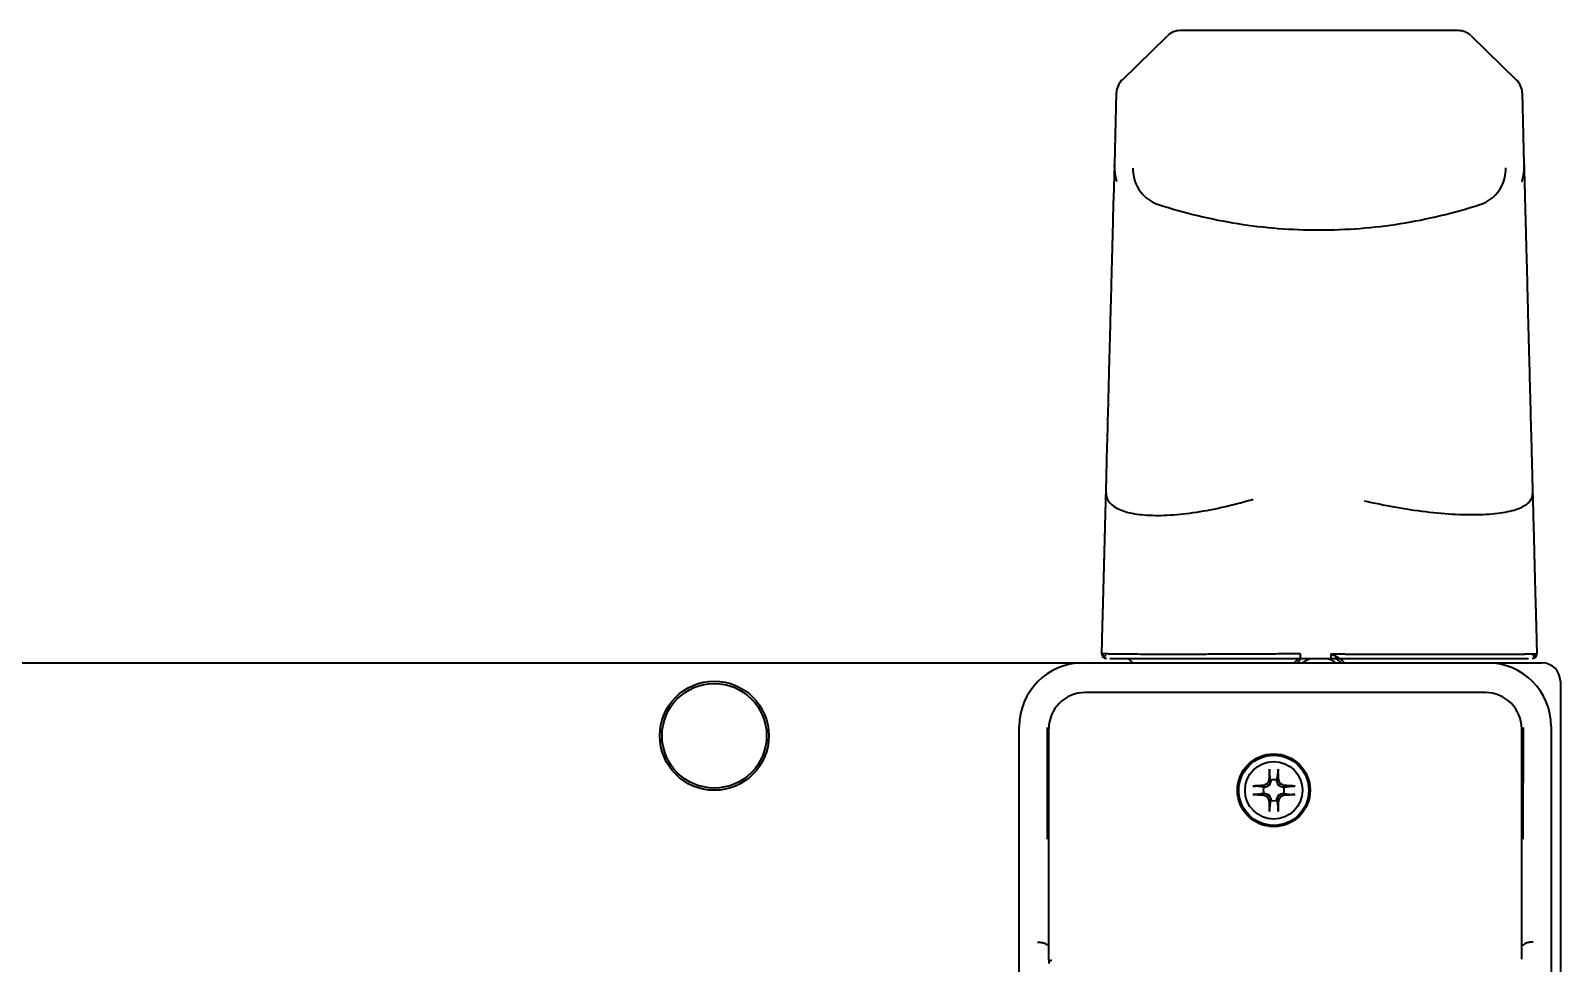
# Model space of a CAD drawing. Extents: x -760 to 4209, y 5795 to 10697.
# Drawn here: x 2540.9 to 2709.1, y 10594.9 to 10697.4 of the extents above; entities that cross this region are included whole.
import ezdxf

# ---------------------------------------------------------------- set-up
doc = ezdxf.new("R2010")
doc.units = 0
doc.header["$LTSCALE"] = 5
doc.layers.add('1', color=7, linetype='CONTINUOUS', true_color=0xffffff)

msp = doc.modelspace()

# ---------------------------------------------------------------- linework, layer by layer
at = {"layer": '1', "color": 7, "linetype": 'Continuous', "lineweight": 35}
for p, q in [((2660.87, 10691.99), (2665.86, 10696.85)), ((2697.86, 10697.42), (2667.25, 10697.42)), ((2699.25, 10696.85), (2704.24, 10691.99)), ((2660.06, 10682.75), (2660.26, 10690.61)), ((2704.85, 10690.61), (2705.05, 10682.75)), ((2660.13, 10685.63), (2660.13, 10685.69)), ((2704.98, 10685.69), (2704.98, 10685.63)), ((2659.96, 10678.97), (2660.06, 10682.75)), ((2659.11, 10646.63), (2659.16, 10648.62)), ((2527.88, 10627.92), (2656.55, 10627.92)), ((2656.55, 10627.92), (2701.06, 10627.92)), ((2661.55, 10628.42), (2662.05, 10627.92)), ((2680.48, 10628.42), (2683.82, 10628.42)), ((2701.06, 10627.92), (2707.05, 10627.92)), ((2703.05, 10627.92), (2703.12, 10627.99)), ((2700.81, 10624.67), (2656.8, 10624.67)), ((2709.05, 10625.92), (2709.05, 10559.92)), ((2649.55, 10598.38), (2649.55, 10620.92)), ((2652.68, 10608.56), (2652.66, 10620.81)), ((2652.8, 10620.67), (2652.8, 10595.37)), ((2704.8, 10595.37), (2704.8, 10620.67)), ((2704.95, 10620.81), (2704.93, 10608.56)), ((2708.05, 10620.92), (2708.05, 10598.38)), ((2676.46, 10614.27), (2675.54, 10614.39)), ((2676.64, 10614.27), (2676.45, 10614.46)), ((2677.04, 10614.44), (2676.83, 10614.64)), ((2677.21, 10614.84), (2677.02, 10615.03)), ((2677.2, 10615.01), (2677.09, 10615.93)), ((2677.9, 10615.01), (2678.02, 10615.93)), ((2677.9, 10614.84), (2678.09, 10615.03)), ((2678.07, 10614.44), (2678.28, 10614.64)), ((2678.47, 10614.27), (2678.66, 10614.46)), ((2678.65, 10614.27), (2679.57, 10614.39)), ((2676.46, 10613.57), (2675.54, 10613.45)), ((2676.64, 10613.58), (2676.45, 10613.39)), ((2677.04, 10613.4), (2676.83, 10613.2)), ((2677.21, 10613.01), (2677.02, 10612.82)), ((2677.2, 10612.83), (2677.09, 10611.91)), ((2677.9, 10613.01), (2678.09, 10612.82)), ((2677.9, 10612.83), (2678.02, 10611.91)), ((2678.07, 10613.4), (2678.28, 10613.2)), ((2678.47, 10613.58), (2678.66, 10613.39)), ((2678.65, 10613.57), (2679.57, 10613.45)), ((2652.68, 10596.92), (2652.56, 10596.92)), ((2652.68, 10596.92), (2652.68, 10596.92)), ((2704.93, 10596.92), (2705.05, 10596.92)), ((2704.93, 10596.92), (2704.93, 10596.92)), ((2649.55, 10581.27), (2649.55, 10595.16)), ((2652.91, 10595.1), (2652.81, 10595.1)), ((2708.05, 10595.16), (2708.05, 10581.27))]:
    msp.add_line(p, q, dxfattribs=at)
for centre, radius in [((2616.05, 10619.92), 6), ((2616.05, 10619.92), 5.75), ((2677.55, 10613.92), 4), ((2677.55, 10613.92), 3.85), ((2677.55, 10613.92), 3.16)]:
    msp.add_circle(centre, radius, dxfattribs=at)
for centre, radius, start, end in [((2667.25, 10695.42), 2, 90, 134.25), ((2697.86, 10695.42), 2, 45.75, 90), ((2662.26, 10690.56), 2, 134.25, 178.5), ((2702.85, 10690.56), 2, 1.5, 45.75), ((2682.55, 10625.42), 3.5, 127.1362, 134.415), ((2682.55, 10625.42), 3.1, 104.5978, 126.2541), ((2682.55, 10625.42), 3.1, 53.7478, 75.4041), ((2682.55, 10625.42), 3.5, 45.5794, 60.9975), ((2707.05, 10625.92), 2, 0, 90), ((2677.55, 10613.92), 1.15, 72.2011, 107.7989), ((2677.55, 10613.92), 1.15, 162.2011, 197.7989), ((2677.55, 10613.92), 1.15, 252.2011, 287.7989), ((2677.55, 10613.92), 1.15, 342.2011, 17.7989)]:
    msp.add_arc(centre, radius, start, end, dxfattribs=at)
for centre, major_axis, ratio, start_param, end_param in [((2656.56, 10620.92), (4.95, -4.95), 0.999695, 2.356347, 3.926839), ((2701.05, 10620.92), (-4.95, -4.95), 0.999695, 2.356347, 3.926839), ((2656.81, 10620.67), (-2.83, 2.83), 0.999695, 5.497939, 7.068431), ((2700.8, 10620.67), (2.83, 2.83), 0.999695, 5.497939, 7.068431), ((2677.26, 10613.93), (0.07, 3.73), 0.072244, 0.900133, 1.272854), ((2677.85, 10613.93), (0.07, -3.73), 0.072244, 1.868738, 2.24146), ((2677.55, 10614.22), (3.73, 0.07), 0.072244, 1.868738, 2.24146), ((2677.3, 10614.48), (3.34, 1.56), 0.094201, 1.665412, 1.782277), ((2677, 10614.18), (1.56, 3.34), 0.094201, 1.359315, 1.476181), ((2678.11, 10614.18), (1.56, -3.34), 0.094201, 1.665412, 1.782277), ((2677.81, 10614.48), (3.34, -1.56), 0.094201, 1.359315, 1.476181), ((2677.56, 10614.22), (3.73, -0.07), 0.072244, 0.900133, 1.272854), ((2677.55, 10613.63), (-3.73, 0.07), 0.072244, 0.900133, 1.272854), ((2677.3, 10613.37), (-3.34, 1.56), 0.094201, 1.359315, 1.476181), ((2677, 10613.66), (-1.56, 3.34), 0.094201, 1.665412, 1.782277), ((2677.26, 10613.92), (-0.07, 3.73), 0.072244, 1.868738, 2.24146), ((2677.85, 10613.92), (-0.07, -3.73), 0.072244, 0.900133, 1.272854), ((2678.11, 10613.66), (-1.56, -3.34), 0.094201, 1.359315, 1.476181), ((2677.81, 10613.37), (-3.34, -1.56), 0.094201, 1.665412, 1.782277), ((2677.56, 10613.63), (-3.73, -0.07), 0.072244, 1.868738, 2.24146), ((2653.18, 10596.92), (-0.5, -0.002), 0.003694, 5.497773, 6.274445), ((2653.03, 10599.83), (0, -13.75), 0.017455, 5.043227, 5.06371), ((2653.1, 10599.84), (-0.2, -13.75), 0.017456, 5.064298, 5.080308)]:
    msp.add_ellipse(centre, major_axis=major_axis, ratio=ratio, start_param=start_param, end_param=end_param, dxfattribs=at)
for points, degree, knots in [([(2660.32, 10680.82), (2660.32, 10680.82), (2660.31, 10680.85), (2660.29, 10680.9), (2660.27, 10680.98), (2660.25, 10681.06), (2660.23, 10681.14), (2660.21, 10681.22), (2660.19, 10681.31), (2660.17, 10681.39), (2660.16, 10681.47), (2660.14, 10681.55), (2660.13, 10681.63), (2660.12, 10681.71), (2660.11, 10681.79), (2660.1, 10681.87), (2660.09, 10681.95), (2660.08, 10682.03), (2660.07, 10682.11), (2660.07, 10682.19), (2660.06, 10682.27), (2660.06, 10682.35), (2660.06, 10682.43), (2660.05, 10682.51), (2660.05, 10682.59), (2660.05, 10682.67), (2660.06, 10682.72), (2660.06, 10682.75)], 3, [0, 0, 0, 0, 0.000063, 0.043207, 0.086238, 0.129154, 0.171955, 0.214639, 0.257204, 0.299649, 0.34197, 0.384167, 0.426235, 0.468173, 0.509978, 0.551646, 0.593175, 0.634561, 0.675801, 0.716891, 0.757827, 0.798606, 0.839224, 0.879676, 0.919959, 0.960068, 1, 1, 1, 1]), ([(2705.05, 10682.75), (2705.05, 10682.74), (2705.05, 10682.71), (2705.06, 10682.67), (2705.06, 10682.63), (2705.06, 10682.59), (2705.06, 10682.55), (2705.06, 10682.51), (2705.05, 10682.47), (2705.05, 10682.43), (2705.05, 10682.38), (2705.05, 10682.34), (2705.05, 10682.3), (2705.05, 10682.26), (2705.04, 10682.22), (2705.04, 10682.18), (2705.04, 10682.13), (2705.03, 10682.09), (2705.03, 10682.05), (2705.03, 10682.01), (2705.02, 10681.97), (2705.02, 10681.92), (2705.01, 10681.88), (2705.01, 10681.84), (2705, 10681.8), (2705, 10681.76), (2704.99, 10681.71), (2704.99, 10681.67), (2704.98, 10681.63), (2704.97, 10681.59), (2704.96, 10681.54), (2704.96, 10681.5), (2704.95, 10681.46), (2704.94, 10681.42), (2704.93, 10681.38), (2704.92, 10681.33), (2704.91, 10681.29), (2704.91, 10681.25), (2704.9, 10681.21), (2704.89, 10681.16), (2704.88, 10681.12), (2704.86, 10681.08), (2704.85, 10681.04), (2704.84, 10680.99), (2704.83, 10680.95), (2704.82, 10680.91), (2704.81, 10680.87), (2704.8, 10680.84), (2704.79, 10680.82), (2704.79, 10680.82)], 3, [0, 0, 0, 0, 0.020785, 0.04162, 0.062504, 0.083438, 0.104419, 0.125449, 0.146525, 0.167648, 0.188817, 0.210032, 0.231291, 0.252595, 0.273942, 0.295332, 0.316766, 0.338241, 0.359758, 0.381316, 0.402915, 0.424554, 0.446233, 0.467951, 0.489707, 0.511502, 0.533335, 0.555206, 0.577113, 0.599058, 0.621038, 0.643055, 0.665107, 0.687194, 0.709316, 0.731473, 0.753664, 0.775889, 0.798148, 0.820441, 0.842766, 0.865125, 0.887516, 0.90994, 0.932397, 0.954885, 0.977406, 0.999959, 1, 1, 1, 1]), ([(2705.05, 10682.75), (2705.07, 10682.25), (2705.09, 10681.52), (2705.11, 10680.68), (2705.12, 10680.28), (2705.12, 10680.1), (2705.13, 10680), (2705.13, 10679.95), (2705.13, 10679.94)], 3, [0, 0, 0, 0, 0.496997, 0.748496, 0.874245, 0.93712, 0.968557, 1, 1, 1, 1]), ([(2705.13, 10679.94), (2705.13, 10679.93), (2705.13, 10679.89), (2705.13, 10679.68), (2705.14, 10679.34), (2705.16, 10678.69), (2705.19, 10677.4), (2705.23, 10675.96), (2705.28, 10674.03), (2705.35, 10671.62), (2705.42, 10668.91), (2705.51, 10665.17), (2705.61, 10661.47), (2705.7, 10657.97), (2705.79, 10654.58), (2705.88, 10651.37), (2705.95, 10648.52), (2705.98, 10647.21), (2706, 10646.56)], 3, [0, 0, 0, 0, 0.1, 0.15, 0.2, 0.3, 0.35, 0.4, 0.45, 0.5, 0.55, 0.6, 0.7, 0.75, 0.8, 0.9, 0.95, 1, 1, 1, 1]), ([(2659.16, 10648.62), (2659.18, 10649.3), (2659.23, 10651.36), (2659.32, 10654.45), (2659.4, 10657.68), (2659.46, 10660.15), (2659.53, 10662.69), (2659.6, 10665.28), (2659.67, 10667.87), (2659.73, 10670.36), (2659.78, 10672.22), (2659.82, 10673.56), (2659.85, 10674.76), (2659.88, 10675.96), (2659.91, 10677.31), (2659.93, 10678.05), (2659.94, 10678.49), (2659.95, 10678.71), (2659.95, 10678.88), (2659.96, 10678.95), (2659.96, 10678.97)], 3, [0, 0, 0, 0, 0.052632, 0.157895, 0.210526, 0.263158, 0.315789, 0.368421, 0.421053, 0.473684, 0.526316, 0.552632, 0.578947, 0.631579, 0.684211, 0.789474, 0.842105, 0.894737, 0.947368, 1, 1, 1, 1]), ([(2664.88, 10678.3), (2667.75, 10677.37), (2672.11, 10676.33), (2678.02, 10675.63), (2682.52, 10675.45), (2687.03, 10675.63), (2692.98, 10676.33), (2697.35, 10677.37), (2700.21, 10678.3)], 3, [0, 0, 0, 0, 0.25, 0.375, 0.5, 0.625, 0.75, 1, 1, 1, 1]), ([(2658.65, 10628.93), (2658.66, 10629.62), (2658.68, 10630.04), (2658.69, 10630.57), (2658.7, 10631.15), (2658.73, 10632.2), (2658.76, 10633.36), (2658.81, 10635.18), (2658.88, 10637.79), (2658.96, 10640.73), (2659, 10642.37), (2659.02, 10643.07), (2659.02, 10643.26), (2659.04, 10643.79), (2659.05, 10644.36), (2659.08, 10645.39), (2659.11, 10646.63)], 2, [0, 0, 0, 0.0625, 0.0625, 0.125, 0.125, 0.25, 0.25, 0.5, 0.5, 0.75, 0.78125, 0.8125, 0.8125, 0.875, 0.875, 1, 1, 1]), ([(2659.11, 10646.63), (2659.1, 10646.31), (2659.26, 10645.7), (2660.11, 10644.93), (2661.64, 10644.37), (2663.81, 10644.1), (2666.48, 10644.16), (2669.44, 10644.52), (2672.46, 10645.13), (2674.38, 10645.65), (2675.3, 10645.92)], 3, [0, 0, 0, 0, 0.124982, 0.249985, 0.374989, 0.499992, 0.624995, 0.749998, 0.875001, 1, 1, 1, 1]), ([(2687.5, 10645.75), (2688.56, 10645.5), (2690.79, 10645.05), (2694.25, 10644.52), (2697.63, 10644.22), (2700.66, 10644.2), (2703.12, 10644.46), (2704.86, 10644.98), (2705.83, 10645.7), (2706.01, 10646.27), (2706, 10646.56)], 3, [0, 0, 0, 0, 0.124993, 0.249997, 0.375, 0.500003, 0.625007, 0.75001, 0.875013, 1, 1, 1, 1]), ([(2706, 10646.56), (2706.03, 10645.64), (2706.06, 10644.34), (2706.07, 10643.8), (2706.1, 10642.73), (2706.12, 10642.17), (2706.17, 10640.21), (2706.23, 10637.77), (2706.29, 10635.36), (2706.35, 10633.35), (2706.38, 10632.22), (2706.41, 10631.14), (2706.42, 10630.54), (2706.43, 10630.04), (2706.44, 10629.77), (2706.46, 10629.21), (2706.46, 10628.93)], 2, [0, 0, 0, 0.125, 0.125, 0.1875, 0.25, 0.25, 0.5, 0.5, 0.75, 0.75, 0.875, 0.875, 0.9375, 0.9375, 0.96875, 1, 1, 1]), ([(2658.65, 10628.93), (2658.65, 10628.88), (2658.66, 10628.81), (2658.7, 10628.68), (2658.74, 10628.62), (2658.84, 10628.52), (2658.9, 10628.48), (2659.02, 10628.43), (2659.09, 10628.42), (2659.15, 10628.42)], 3, [0, 0, 0, 0, 0.25, 0.25, 0.5, 0.5, 0.75, 0.75, 1, 1, 1, 1]), ([(2680.47, 10628.91), (2679.75, 10628.91), (2679.03, 10628.91), (2677.59, 10628.9), (2676.87, 10628.89), (2675.81, 10628.89), (2675.46, 10628.88), (2674.76, 10628.88), (2674.41, 10628.88), (2673.39, 10628.88), (2672.72, 10628.87), (2671.4, 10628.87), (2670.75, 10628.87), (2669.48, 10628.86), (2668.86, 10628.86), (2667.08, 10628.86), (2665.99, 10628.86), (2664.48, 10628.86), (2664, 10628.86), (2663.1, 10628.86), (2662.67, 10628.87), (2661.89, 10628.87), (2661.53, 10628.87), (2661.03, 10628.88), (2660.87, 10628.88), (2660.57, 10628.88), (2660.42, 10628.88), (2660.15, 10628.89), (2660.02, 10628.89), (2659.79, 10628.89), (2659.68, 10628.89), (2659.37, 10628.9), (2659.2, 10628.91), (2658.93, 10628.92), (2658.83, 10628.92), (2658.75, 10628.93), (2658.75, 10628.93), (2658.74, 10628.93)], 3, [0, 0, 0, 0, 0.066297, 0.066297, 0.132593, 0.132593, 0.165741, 0.165741, 0.19889, 0.19889, 0.265186, 0.265186, 0.331483, 0.331483, 0.397779, 0.397779, 0.530372, 0.530372, 0.596669, 0.596669, 0.662965, 0.662965, 0.729262, 0.729262, 0.76241, 0.76241, 0.795558, 0.795558, 0.828706, 0.828706, 0.861855, 0.861855, 0.928151, 0.928151, 0.994448, 0.994448, 1, 1, 1, 1]), ([(2658.74, 10628.93), (2658.74, 10628.9), (2658.75, 10628.84), (2658.78, 10628.74), (2658.82, 10628.64), (2658.87, 10628.59), (2658.9, 10628.56)], 3, [0, 0, 0, 0, 0.232591, 0.479347, 0.737148, 1, 1, 1, 1]), ([(2659.52, 10628.42), (2659.53, 10628.42), (2659.54, 10628.42), (2659.55, 10628.42), (2659.58, 10628.42), (2659.63, 10628.42), (2659.73, 10628.42), (2659.88, 10628.42), (2660.05, 10628.42), (2660.23, 10628.42), (2660.41, 10628.42), (2660.59, 10628.42), (2660.92, 10628.42), (2661.58, 10628.42), (2662.47, 10628.42), (2663.38, 10628.42), (2664.05, 10628.42), (2664.69, 10628.42), (2665.28, 10628.42), (2665.83, 10628.42), (2666.34, 10628.42), (2666.86, 10628.42), (2667.4, 10628.42), (2667.95, 10628.42), (2668.47, 10628.42), (2668.97, 10628.42), (2669.44, 10628.42), (2669.94, 10628.42), (2670.46, 10628.42), (2671.01, 10628.42), (2671.58, 10628.42), (2672.14, 10628.42), (2672.69, 10628.42), (2673.24, 10628.42), (2673.82, 10628.42), (2674.39, 10628.42), (2674.96, 10628.42), (2675.55, 10628.42), (2676.14, 10628.42), (2676.72, 10628.42), (2677.24, 10628.42), (2677.77, 10628.42), (2678.18, 10628.42), (2678.46, 10628.42), (2678.62, 10628.42), (2678.78, 10628.42), (2678.94, 10628.42), (2679.1, 10628.42), (2679.25, 10628.42), (2679.41, 10628.42), (2679.56, 10628.42), (2679.72, 10628.42), (2679.87, 10628.42), (2680.02, 10628.42), (2680.18, 10628.42), (2680.33, 10628.42), (2680.43, 10628.42), (2680.48, 10628.42)], 3, [0, 0, 0, 0, 0.002236, 0.004532, 0.00682, 0.017165, 0.032459, 0.052713, 0.07795, 0.096157, 0.114061, 0.131657, 0.148912, 0.206468, 0.290166, 0.329927, 0.366614, 0.400129, 0.430376, 0.453894, 0.477323, 0.500693, 0.524029, 0.54736, 0.570712, 0.588952, 0.607852, 0.627396, 0.647567, 0.668345, 0.689714, 0.711658, 0.730446, 0.750233, 0.77104, 0.7929, 0.810641, 0.831098, 0.854297, 0.872374, 0.890436, 0.908478, 0.926495, 0.931931, 0.937338, 0.942716, 0.948066, 0.953387, 0.95868, 0.963944, 0.96918, 0.974387, 0.979566, 0.984717, 0.98984, 0.994934, 1, 1, 1, 1]), ([(2680.36, 10628.42), (2680.25, 10628.35), (2680.15, 10628.26), (2679.96, 10628.1), (2679.87, 10628.01), (2679.78, 10627.92)], 3, [0, 0, 0, 0, 0.5, 0.5, 1, 1, 1, 1]), ([(2680.48, 10628.42), (2680.48, 10628.42), (2680.48, 10628.43), (2680.47, 10628.48), (2680.47, 10628.52), (2680.47, 10628.61), (2680.47, 10628.67), (2680.47, 10628.79), (2680.47, 10628.85), (2680.47, 10628.91)], 3, [0, 0, 0, 0, 0.25, 0.25, 0.5, 0.5, 0.75, 0.75, 1, 1, 1, 1]), ([(2683.82, 10628.91), (2683.85, 10628.91), (2683.89, 10628.91), (2683.97, 10628.91), (2684.05, 10628.91), (2684.14, 10628.91), (2684.23, 10628.91), (2684.32, 10628.91), (2684.43, 10628.91), (2684.53, 10628.91), (2684.65, 10628.91), (2684.77, 10628.91), (2684.89, 10628.91), (2685.02, 10628.91), (2685.16, 10628.91), (2685.3, 10628.91), (2685.45, 10628.9), (2685.6, 10628.9), (2685.76, 10628.9), (2685.92, 10628.9), (2686.1, 10628.9), (2686.27, 10628.9), (2686.45, 10628.9), (2686.64, 10628.9), (2686.84, 10628.9), (2687.04, 10628.89), (2687.24, 10628.89), (2687.46, 10628.89), (2687.67, 10628.89), (2687.9, 10628.89), (2688.13, 10628.89), (2688.36, 10628.89), (2688.6, 10628.89), (2688.85, 10628.88), (2689.11, 10628.88), (2689.36, 10628.88), (2689.63, 10628.88), (2689.9, 10628.88), (2690.18, 10628.88), (2690.46, 10628.88), (2690.75, 10628.88), (2691.04, 10628.88), (2691.34, 10628.88), (2691.64, 10628.88), (2691.95, 10628.87), (2692.26, 10628.87), (2692.58, 10628.87), (2692.9, 10628.87), (2693.22, 10628.87), (2693.55, 10628.87), (2693.89, 10628.87), (2694.23, 10628.87), (2694.57, 10628.87), (2694.91, 10628.87), (2695.26, 10628.87), (2695.61, 10628.87), (2695.96, 10628.87), (2696.31, 10628.87), (2696.67, 10628.87), (2697.02, 10628.87), (2697.38, 10628.87), (2697.74, 10628.88), (2698.1, 10628.88), (2698.45, 10628.88), (2698.81, 10628.88), (2699.16, 10628.88), (2699.51, 10628.88), (2699.93, 10628.88), (2700.41, 10628.88), (2700.93, 10628.88), (2701.42, 10628.88), (2701.88, 10628.88), (2702.3, 10628.88), (2702.7, 10628.88), (2703.06, 10628.89), (2703.4, 10628.89), (2703.72, 10628.89), (2703.92, 10628.89), (2704.04, 10628.89), (2704.07, 10628.89), (2704.1, 10628.89), (2704.14, 10628.89), (2704.17, 10628.89), (2704.21, 10628.89), (2704.24, 10628.89), (2704.27, 10628.89), (2704.31, 10628.89), (2704.34, 10628.89), (2704.38, 10628.89), (2704.41, 10628.89), (2704.45, 10628.89), (2704.48, 10628.9), (2704.52, 10628.9), (2704.55, 10628.9), (2704.58, 10628.9), (2704.62, 10628.9), (2704.65, 10628.9), (2704.69, 10628.9), (2704.72, 10628.9), (2704.76, 10628.9), (2704.79, 10628.9), (2704.83, 10628.9), (2704.86, 10628.9), (2704.9, 10628.9), (2704.93, 10628.9), (2704.97, 10628.9), (2705, 10628.9), (2705.04, 10628.9), (2705.07, 10628.9), (2705.11, 10628.9), (2705.14, 10628.9), (2705.17, 10628.91), (2705.21, 10628.91), (2705.24, 10628.91), (2705.27, 10628.91), (2705.31, 10628.91), (2705.34, 10628.91), (2705.37, 10628.91), (2705.41, 10628.91), (2705.44, 10628.91), (2705.47, 10628.91), (2705.5, 10628.91), (2705.53, 10628.91), (2705.56, 10628.91), (2705.59, 10628.91), (2705.63, 10628.91), (2705.66, 10628.91), (2705.69, 10628.91), (2705.71, 10628.92), (2705.74, 10628.92), (2705.77, 10628.92), (2705.8, 10628.92), (2705.83, 10628.92), (2705.86, 10628.92), (2705.88, 10628.92), (2705.91, 10628.92), (2705.94, 10628.92), (2705.96, 10628.92), (2705.99, 10628.92), (2706.01, 10628.92), (2706.04, 10628.92), (2706.06, 10628.92), (2706.08, 10628.92), (2706.11, 10628.92), (2706.13, 10628.92), (2706.15, 10628.93), (2706.17, 10628.93), (2706.19, 10628.93), (2706.21, 10628.93), (2706.23, 10628.93), (2706.25, 10628.93), (2706.26, 10628.93), (2706.28, 10628.93), (2706.3, 10628.93), (2706.31, 10628.93), (2706.33, 10628.93), (2706.34, 10628.93), (2706.35, 10628.93), (2706.36, 10628.93), (2706.37, 10628.93), (2706.37, 10628.93)], 3, [0, 0, 0, 0, 0.002067, 0.004294, 0.006682, 0.009233, 0.011947, 0.014824, 0.017866, 0.021073, 0.024447, 0.027988, 0.031697, 0.035575, 0.039624, 0.043844, 0.048237, 0.052804, 0.057546, 0.062464, 0.06756, 0.072835, 0.07829, 0.083926, 0.089745, 0.095749, 0.101939, 0.108316, 0.114883, 0.12164, 0.128589, 0.135732, 0.143071, 0.150605, 0.158337, 0.166268, 0.1744, 0.182732, 0.191268, 0.200007, 0.208952, 0.218103, 0.227462, 0.23703, 0.246808, 0.256798, 0.267, 0.277416, 0.288045, 0.298887, 0.309944, 0.321215, 0.3327, 0.344399, 0.356312, 0.36844, 0.38078, 0.393335, 0.406102, 0.419081, 0.43227, 0.445668, 0.459273, 0.473082, 0.487093, 0.501305, 0.515714, 0.530317, 0.554133, 0.577395, 0.600091, 0.622208, 0.643736, 0.664667, 0.684993, 0.704712, 0.723822, 0.742321, 0.7445, 0.746706, 0.748939, 0.751199, 0.753485, 0.755798, 0.758138, 0.760504, 0.762896, 0.765315, 0.767761, 0.770233, 0.772731, 0.775255, 0.777805, 0.780381, 0.782983, 0.785611, 0.788265, 0.790944, 0.793649, 0.796379, 0.799135, 0.801916, 0.804723, 0.807554, 0.810411, 0.813292, 0.816198, 0.81913, 0.822085, 0.825066, 0.828071, 0.8311, 0.834154, 0.837232, 0.840334, 0.84346, 0.84661, 0.849783, 0.852981, 0.856202, 0.859446, 0.862714, 0.866005, 0.869319, 0.872656, 0.876015, 0.879398, 0.882803, 0.88623, 0.88968, 0.893151, 0.896645, 0.900161, 0.903698, 0.907256, 0.910836, 0.914438, 0.91806, 0.921702, 0.925366, 0.92905, 0.932754, 0.936478, 0.940222, 0.943986, 0.947769, 0.951572, 0.955394, 0.959235, 0.963094, 0.966973, 0.97087, 0.974786, 0.97872, 0.982672, 0.986642, 0.990629, 0.994634, 0.998657, 1, 1, 1, 1]), ([(2683.82, 10628.91), (2683.82, 10628.85), (2683.82, 10628.79), (2683.82, 10628.67), (2683.82, 10628.61), (2683.82, 10628.52), (2683.82, 10628.48), (2683.82, 10628.43), (2683.82, 10628.42), (2683.82, 10628.42)], 3, [0, 0, 0, 0, 0.25, 0.25, 0.5, 0.5, 0.75, 0.75, 1, 1, 1, 1]), ([(2683.82, 10628.42), (2683.85, 10628.42), (2683.9, 10628.42), (2683.99, 10628.42), (2684.08, 10628.42), (2684.18, 10628.42), (2684.28, 10628.42), (2684.4, 10628.42), (2684.52, 10628.42), (2684.64, 10628.42), (2684.78, 10628.42), (2684.92, 10628.42), (2685.06, 10628.42), (2685.22, 10628.42), (2685.38, 10628.42), (2685.54, 10628.42), (2685.72, 10628.42), (2685.9, 10628.42), (2686.23, 10628.42), (2686.69, 10628.42), (2687.27, 10628.42), (2687.79, 10628.42), (2688.27, 10628.42), (2688.74, 10628.42), (2689.21, 10628.42), (2689.7, 10628.42), (2690.22, 10628.42), (2690.75, 10628.42), (2691.29, 10628.42), (2691.85, 10628.42), (2692.51, 10628.42), (2693.26, 10628.42), (2694.06, 10628.42), (2694.81, 10628.42), (2695.51, 10628.42), (2696.13, 10628.42), (2696.66, 10628.42), (2697.12, 10628.42), (2697.56, 10628.42), (2697.98, 10628.42), (2698.38, 10628.42), (2698.76, 10628.42), (2699.11, 10628.42), (2699.61, 10628.42), (2700.23, 10628.42), (2700.93, 10628.42), (2701.57, 10628.42), (2702.13, 10628.42), (2702.61, 10628.42), (2703.01, 10628.42), (2703.35, 10628.42), (2703.63, 10628.42), (2703.85, 10628.42), (2704.03, 10628.42), (2704.22, 10628.42), (2704.44, 10628.42), (2704.69, 10628.42), (2704.92, 10628.42), (2705.12, 10628.42), (2705.27, 10628.42), (2705.39, 10628.42), (2705.49, 10628.42), (2705.54, 10628.42), (2705.56, 10628.42)], 3, [0, 0, 0, 0, 0.002533, 0.005294, 0.008283, 0.0115, 0.014944, 0.018615, 0.022512, 0.026635, 0.030984, 0.035558, 0.040356, 0.045378, 0.050625, 0.056095, 0.061787, 0.067703, 0.073842, 0.094409, 0.113284, 0.13049, 0.14604, 0.161194, 0.177091, 0.193737, 0.211124, 0.229243, 0.248079, 0.267613, 0.287821, 0.318112, 0.347193, 0.375119, 0.401933, 0.427667, 0.44692, 0.465659, 0.483865, 0.501523, 0.518622, 0.535162, 0.55114, 0.566557, 0.603567, 0.639038, 0.673039, 0.705548, 0.734285, 0.760124, 0.783059, 0.803094, 0.820244, 0.834519, 0.845927, 0.867413, 0.891176, 0.917237, 0.938906, 0.958202, 0.975103, 0.989593, 1, 1, 1, 1]), ([(2683.91, 10628.87), (2683.93, 10628.86), (2683.96, 10628.85), (2684.07, 10628.81), (2684.16, 10628.77), (2684.42, 10628.64), (2684.59, 10628.54), (2684.75, 10628.42)], 3, [0, 0, 0, 0, 0.082849, 0.082849, 0.388566, 0.388566, 1, 1, 1, 1]), ([(2685.33, 10627.92), (2685.24, 10628.01), (2685.15, 10628.1), (2684.96, 10628.26), (2684.86, 10628.35), (2684.75, 10628.42)], 3, [0, 0, 0, 0, 0.5, 0.5, 1, 1, 1, 1]), ([(2705.96, 10628.42), (2706.02, 10628.42), (2706.09, 10628.43), (2706.21, 10628.48), (2706.27, 10628.52), (2706.37, 10628.62), (2706.41, 10628.68), (2706.45, 10628.81), (2706.46, 10628.88), (2706.46, 10628.93)], 3, [0, 0, 0, 0, 0.25, 0.25, 0.5, 0.5, 0.75, 0.75, 1, 1, 1, 1]), ([(2706.22, 10628.56), (2706.24, 10628.59), (2706.29, 10628.64), (2706.34, 10628.74), (2706.36, 10628.83), (2706.37, 10628.9), (2706.37, 10628.93)], 3, [0, 0, 0, 0, 0.262853, 0.520648, 0.767403, 1, 1, 1, 1]), ([(2677.09, 10615.93), (2677.09, 10615.94), (2677.09, 10615.95), (2677.08, 10615.96), (2677.08, 10615.97), (2677.08, 10615.98), (2677.08, 10615.99), (2677.08, 10616), (2677.08, 10616.02), (2677.08, 10616.02), (2677.08, 10616.05), (2677.08, 10616.06), (2677.08, 10616.08), (2677.08, 10616.09), (2677.08, 10616.11), (2677.08, 10616.12), (2677.08, 10616.14), (2677.08, 10616.15), (2677.08, 10616.16), (2677.08, 10616.18), (2677.08, 10616.19), (2677.09, 10616.22), (2677.09, 10616.24), (2677.09, 10616.25)], 3, [0, 0, 0, 0, 0.125, 0.125, 0.1875, 0.1875, 0.25, 0.3125, 0.3125, 0.375, 0.375, 0.5, 0.5, 0.5625, 0.5625, 0.625, 0.6875, 0.6875, 0.75, 0.75, 0.875, 0.875, 1, 1, 1, 1]), ([(2678.02, 10616.25), (2678.02, 10616.24), (2678.02, 10616.22), (2678.03, 10616.2), (2678.03, 10616.18), (2678.03, 10616.15), (2678.03, 10616.14), (2678.03, 10616.11), (2678.03, 10616.11), (2678.03, 10616.09), (2678.03, 10616.08), (2678.03, 10616.06), (2678.03, 10616.05), (2678.03, 10616.04), (2678.03, 10616.02), (2678.03, 10616), (2678.03, 10615.99), (2678.03, 10615.98), (2678.03, 10615.97), (2678.03, 10615.96), (2678.02, 10615.95), (2678.02, 10615.94), (2678.02, 10615.94), (2678.02, 10615.93)], 3, [0, 0, 0, 0, 0.125, 0.125, 0.25, 0.25, 0.375, 0.375, 0.4375, 0.4375, 0.5, 0.5625, 0.5625, 0.625, 0.625, 0.75, 0.75, 0.8125, 0.8125, 0.875, 0.9375, 0.9375, 1, 1, 1, 1]), ([(2675.23, 10614.39), (2675.24, 10614.39), (2675.25, 10614.39), (2675.28, 10614.39), (2675.3, 10614.39), (2675.33, 10614.39), (2675.34, 10614.39), (2675.36, 10614.39), (2675.37, 10614.39), (2675.39, 10614.39), (2675.4, 10614.39), (2675.42, 10614.39), (2675.43, 10614.39), (2675.44, 10614.39), (2675.46, 10614.39), (2675.47, 10614.39), (2675.49, 10614.39), (2675.5, 10614.39), (2675.51, 10614.39), (2675.52, 10614.39), (2675.53, 10614.39), (2675.54, 10614.39), (2675.54, 10614.39), (2675.54, 10614.39)], 3, [0, 0, 0, 0, 0.125, 0.125, 0.25, 0.25, 0.375, 0.375, 0.4375, 0.4375, 0.5, 0.5625, 0.5625, 0.625, 0.625, 0.75, 0.75, 0.8125, 0.8125, 0.875, 0.9375, 0.9375, 1, 1, 1, 1]), ([(2677.04, 10614.44), (2676.97, 10614.41), (2676.9, 10614.38), (2676.77, 10614.32), (2676.7, 10614.3), (2676.64, 10614.27)], 3, [0, 0, 0, 0, 0.5, 0.5, 1, 1, 1, 1]), ([(2677.21, 10614.84), (2677.18, 10614.77), (2677.15, 10614.71), (2677.1, 10614.57), (2677.07, 10614.51), (2677.04, 10614.44)], 3, [0, 0, 0, 0, 0.5, 0.5, 1, 1, 1, 1]), ([(2678.07, 10614.44), (2678.04, 10614.51), (2678.01, 10614.57), (2677.96, 10614.71), (2677.93, 10614.77), (2677.9, 10614.84)], 3, [0, 0, 0, 0, 0.5, 0.5, 1, 1, 1, 1]), ([(2678.47, 10614.27), (2678.41, 10614.3), (2678.34, 10614.32), (2678.21, 10614.38), (2678.14, 10614.41), (2678.07, 10614.44)], 3, [0, 0, 0, 0, 0.5, 0.5, 1, 1, 1, 1]), ([(2679.57, 10614.39), (2679.57, 10614.39), (2679.58, 10614.39), (2679.6, 10614.39), (2679.6, 10614.39), (2679.61, 10614.39), (2679.63, 10614.39), (2679.64, 10614.39), (2679.65, 10614.39), (2679.66, 10614.39), (2679.68, 10614.39), (2679.69, 10614.39), (2679.72, 10614.39), (2679.72, 10614.39), (2679.74, 10614.39), (2679.75, 10614.39), (2679.77, 10614.39), (2679.78, 10614.39), (2679.79, 10614.39), (2679.81, 10614.39), (2679.83, 10614.39), (2679.86, 10614.39), (2679.87, 10614.39), (2679.88, 10614.39)], 3, [0, 0, 0, 0, 0.125, 0.125, 0.1875, 0.1875, 0.25, 0.3125, 0.3125, 0.375, 0.375, 0.5, 0.5, 0.5625, 0.5625, 0.625, 0.6875, 0.6875, 0.75, 0.75, 0.875, 0.875, 1, 1, 1, 1]), ([(2652.77, 10612.65), (2652.76, 10612.31), (2652.74, 10611.97), (2652.72, 10611.29), (2652.71, 10610.95), (2652.69, 10609.93), (2652.68, 10609.25), (2652.68, 10608.56)], 3, [0, 0, 0, 0, 0.25, 0.25, 0.5, 0.5, 1, 1, 1, 1]), ([(2675.54, 10613.45), (2675.54, 10613.45), (2675.53, 10613.45), (2675.51, 10613.45), (2675.51, 10613.45), (2675.5, 10613.45), (2675.48, 10613.45), (2675.47, 10613.45), (2675.46, 10613.45), (2675.45, 10613.45), (2675.43, 10613.45), (2675.42, 10613.45), (2675.39, 10613.45), (2675.39, 10613.45), (2675.37, 10613.45), (2675.36, 10613.45), (2675.34, 10613.45), (2675.33, 10613.45), (2675.32, 10613.45), (2675.3, 10613.45), (2675.28, 10613.45), (2675.25, 10613.45), (2675.24, 10613.45), (2675.23, 10613.45)], 3, [0, 0, 0, 0, 0.125, 0.125, 0.1875, 0.1875, 0.25, 0.3125, 0.3125, 0.375, 0.375, 0.5, 0.5, 0.5625, 0.5625, 0.625, 0.6875, 0.6875, 0.75, 0.75, 0.875, 0.875, 1, 1, 1, 1]), ([(2676.64, 10613.58), (2676.7, 10613.55), (2676.77, 10613.52), (2676.9, 10613.46), (2676.97, 10613.43), (2677.04, 10613.4)], 3, [0, 0, 0, 0, 0.5, 0.5, 1, 1, 1, 1]), ([(2677.04, 10613.4), (2677.07, 10613.34), (2677.1, 10613.27), (2677.15, 10613.14), (2677.18, 10613.07), (2677.21, 10613.01)], 3, [0, 0, 0, 0, 0.5, 0.5, 1, 1, 1, 1]), ([(2677.9, 10613.01), (2677.93, 10613.07), (2677.96, 10613.14), (2678.01, 10613.27), (2678.04, 10613.34), (2678.07, 10613.4)], 3, [0, 0, 0, 0, 0.5, 0.5, 1, 1, 1, 1]), ([(2678.07, 10613.4), (2678.14, 10613.43), (2678.21, 10613.46), (2678.34, 10613.52), (2678.41, 10613.55), (2678.47, 10613.58)], 3, [0, 0, 0, 0, 0.5, 0.5, 1, 1, 1, 1]), ([(2679.88, 10613.45), (2679.87, 10613.45), (2679.86, 10613.45), (2679.83, 10613.45), (2679.81, 10613.45), (2679.78, 10613.45), (2679.77, 10613.45), (2679.75, 10613.45), (2679.74, 10613.45), (2679.72, 10613.45), (2679.71, 10613.45), (2679.69, 10613.45), (2679.68, 10613.45), (2679.67, 10613.45), (2679.65, 10613.45), (2679.64, 10613.45), (2679.62, 10613.45), (2679.61, 10613.45), (2679.6, 10613.45), (2679.59, 10613.45), (2679.58, 10613.45), (2679.57, 10613.45), (2679.57, 10613.45), (2679.57, 10613.45)], 3, [0, 0, 0, 0, 0.125, 0.125, 0.25, 0.25, 0.375, 0.375, 0.4375, 0.4375, 0.5, 0.5625, 0.5625, 0.625, 0.625, 0.75, 0.75, 0.8125, 0.8125, 0.875, 0.9375, 0.9375, 1, 1, 1, 1]), ([(2677.09, 10611.6), (2677.09, 10611.61), (2677.09, 10611.62), (2677.08, 10611.65), (2677.08, 10611.66), (2677.08, 10611.69), (2677.08, 10611.71), (2677.08, 10611.73), (2677.08, 10611.74), (2677.08, 10611.75), (2677.08, 10611.77), (2677.08, 10611.78), (2677.08, 10611.8), (2677.08, 10611.81), (2677.08, 10611.83), (2677.08, 10611.84), (2677.08, 10611.86), (2677.08, 10611.86), (2677.08, 10611.87), (2677.08, 10611.88), (2677.09, 10611.89), (2677.09, 10611.9), (2677.09, 10611.91), (2677.09, 10611.91)], 3, [0, 0, 0, 0, 0.125, 0.125, 0.25, 0.25, 0.375, 0.375, 0.4375, 0.4375, 0.5, 0.5625, 0.5625, 0.625, 0.625, 0.75, 0.75, 0.8125, 0.8125, 0.875, 0.9375, 0.9375, 1, 1, 1, 1]), ([(2678.02, 10611.91), (2678.02, 10611.9), (2678.02, 10611.89), (2678.03, 10611.88), (2678.03, 10611.87), (2678.03, 10611.86), (2678.03, 10611.85), (2678.03, 10611.84), (2678.03, 10611.83), (2678.03, 10611.82), (2678.03, 10611.8), (2678.03, 10611.78), (2678.03, 10611.76), (2678.03, 10611.75), (2678.03, 10611.74), (2678.03, 10611.72), (2678.03, 10611.71), (2678.03, 10611.69), (2678.03, 10611.69), (2678.03, 10611.66), (2678.03, 10611.65), (2678.02, 10611.62), (2678.02, 10611.61), (2678.02, 10611.6)], 3, [0, 0, 0, 0, 0.125, 0.125, 0.1875, 0.1875, 0.25, 0.3125, 0.3125, 0.375, 0.375, 0.5, 0.5, 0.5625, 0.5625, 0.625, 0.6875, 0.6875, 0.75, 0.75, 0.875, 0.875, 1, 1, 1, 1]), ([(2649.55, 10595.16), (2649.55, 10595.18), (2649.55, 10595.21), (2649.55, 10595.26), (2649.55, 10595.33), (2649.55, 10595.41), (2649.55, 10595.51), (2649.55, 10595.62), (2649.55, 10595.74), (2649.55, 10595.9), (2649.55, 10596.08), (2649.55, 10596.28), (2649.55, 10596.48), (2649.55, 10596.66), (2649.55, 10596.85), (2649.55, 10597.05), (2649.55, 10597.27), (2649.55, 10597.45), (2649.55, 10597.59), (2649.55, 10597.67), (2649.55, 10597.74), (2649.55, 10597.81), (2649.55, 10597.88), (2649.55, 10597.94), (2649.55, 10598.01), (2649.55, 10598.06), (2649.55, 10598.12), (2649.55, 10598.17), (2649.55, 10598.22), (2649.55, 10598.26), (2649.55, 10598.3), (2649.55, 10598.34), (2649.55, 10598.37), (2649.55, 10598.38)], 3, [0, 0, 0, 0, 0.015307, 0.035184, 0.059624, 0.088618, 0.122161, 0.160243, 0.20286, 0.250007, 0.318362, 0.382801, 0.443342, 0.499998, 0.55265, 0.611855, 0.677626, 0.749989, 0.773387, 0.795826, 0.817305, 0.837824, 0.857382, 0.87598, 0.893616, 0.91029, 0.926001, 0.940748, 0.954531, 0.967349, 0.9792, 0.990084, 1, 1, 1, 1]), ([(2649.56, 10595.16), (2649.56, 10595.17), (2649.56, 10595.18), (2649.56, 10595.19), (2649.56, 10595.22), (2649.56, 10595.27), (2649.56, 10595.38), (2649.56, 10595.47), (2649.56, 10595.66), (2649.56, 10595.78), (2649.56, 10595.97), (2649.56, 10596.04), (2649.56, 10596.17), (2649.56, 10596.24), (2649.56, 10596.43), (2649.56, 10596.57), (2649.56, 10596.77), (2649.56, 10596.84), (2649.56, 10596.97), (2649.56, 10597.04), (2649.56, 10597.25), (2649.56, 10597.53), (2649.56, 10597.88), (2649.56, 10598.13), (2649.56, 10598.25), (2649.56, 10598.31), (2649.56, 10598.34), (2649.56, 10598.36), (2649.56, 10598.37), (2649.56, 10598.38)], 3, [0, 0, 0, 0, 0.007813, 0.007813, 0.015625, 0.03125, 0.0625, 0.125, 0.125, 0.25, 0.25, 0.3125, 0.3125, 0.375, 0.375, 0.5, 0.5, 0.5625, 0.5625, 0.625, 0.625, 0.75, 0.875, 0.9375, 0.96875, 0.984375, 0.992188, 0.992188, 1, 1, 1, 1]), ([(2708.05, 10598.38), (2708.05, 10598.37), (2708.05, 10598.36), (2708.05, 10598.34), (2708.05, 10598.31), (2708.05, 10598.25), (2708.05, 10598.13), (2708.05, 10598.02), (2708.05, 10597.81), (2708.05, 10597.67), (2708.05, 10597.46), (2708.05, 10597.39), (2708.05, 10597.25), (2708.05, 10597.18), (2708.05, 10596.97), (2708.05, 10596.83), (2708.05, 10596.63), (2708.05, 10596.56), (2708.05, 10596.43), (2708.05, 10596.36), (2708.05, 10596.17), (2708.05, 10595.91), (2708.05, 10595.59), (2708.05, 10595.38), (2708.05, 10595.27), (2708.05, 10595.22), (2708.05, 10595.19), (2708.05, 10595.18), (2708.05, 10595.17), (2708.05, 10595.16)], 3, [0, 0, 0, 0, 0.007812, 0.007812, 0.015625, 0.03125, 0.0625, 0.125, 0.125, 0.25, 0.25, 0.3125, 0.3125, 0.375, 0.375, 0.5, 0.5, 0.5625, 0.5625, 0.625, 0.625, 0.75, 0.875, 0.9375, 0.96875, 0.984375, 0.992188, 0.992188, 1, 1, 1, 1]), ([(2708.05, 10598.38), (2708.05, 10598.36), (2708.05, 10598.31), (2708.05, 10598.25), (2708.05, 10598.17), (2708.05, 10598.08), (2708.05, 10597.98), (2708.05, 10597.88), (2708.05, 10597.76), (2708.05, 10597.64), (2708.05, 10597.47), (2708.05, 10597.27), (2708.05, 10597.05), (2708.05, 10596.85), (2708.05, 10596.66), (2708.05, 10596.48), (2708.05, 10596.28), (2708.05, 10596.08), (2708.05, 10595.91), (2708.05, 10595.78), (2708.05, 10595.69), (2708.05, 10595.61), (2708.05, 10595.54), (2708.05, 10595.47), (2708.05, 10595.41), (2708.05, 10595.35), (2708.05, 10595.3), (2708.05, 10595.26), (2708.05, 10595.22), (2708.05, 10595.19), (2708.05, 10595.17), (2708.05, 10595.16)], 3, [0, 0, 0, 0, 0.017064, 0.036815, 0.059249, 0.084363, 0.112153, 0.142614, 0.175746, 0.211544, 0.250008, 0.322378, 0.388152, 0.447354, 0.499999, 0.556663, 0.617207, 0.681642, 0.74999, 0.781923, 0.811844, 0.839751, 0.865643, 0.889519, 0.911376, 0.931211, 0.949024, 0.964812, 0.978571, 0.990302, 1, 1, 1, 1]), ([(2651.56, 10597.24), (2651.58, 10597.24), (2651.6, 10597.24), (2651.62, 10597.24), (2651.62, 10597.24), (2651.63, 10597.24), (2651.64, 10597.24), (2651.65, 10597.24), (2651.69, 10597.23), (2651.72, 10597.23), (2651.77, 10597.23), (2651.79, 10597.23), (2651.82, 10597.23), (2651.83, 10597.23), (2651.88, 10597.22), (2651.94, 10597.21), (2652.01, 10597.2), (2652.06, 10597.2), (2652.09, 10597.19), (2652.1, 10597.19), (2652.17, 10597.17), (2652.22, 10597.16), (2652.29, 10597.14), (2652.31, 10597.13), (2652.34, 10597.12), (2652.35, 10597.11), (2652.37, 10597.11), (2652.38, 10597.1), (2652.42, 10597.08), (2652.46, 10597.06), (2652.49, 10597.03), (2652.5, 10597.02), (2652.52, 10597), (2652.53, 10596.99), (2652.55, 10596.96), (2652.56, 10596.94), (2652.56, 10596.92)], 3, [0, 0, 0, 0, 0.03125, 0.039063, 0.039063, 0.046875, 0.046875, 0.0625, 0.0625, 0.125, 0.125, 0.15625, 0.15625, 0.1875, 0.1875, 0.25, 0.3125, 0.34375, 0.34375, 0.375, 0.375, 0.5, 0.5, 0.5625, 0.5625, 0.59375, 0.59375, 0.625, 0.625, 0.75, 0.75, 0.8125, 0.8125, 0.875, 0.875, 1, 1, 1, 1]), ([(2706.05, 10597.24), (2706.03, 10597.24), (2706.01, 10597.24), (2705.99, 10597.24), (2705.99, 10597.24), (2705.98, 10597.24), (2705.97, 10597.24), (2705.96, 10597.24), (2705.92, 10597.23), (2705.89, 10597.23), (2705.84, 10597.23), (2705.82, 10597.23), (2705.79, 10597.23), (2705.78, 10597.23), (2705.73, 10597.22), (2705.67, 10597.21), (2705.6, 10597.2), (2705.55, 10597.2), (2705.52, 10597.19), (2705.51, 10597.19), (2705.44, 10597.17), (2705.39, 10597.16), (2705.32, 10597.14), (2705.3, 10597.13), (2705.27, 10597.12), (2705.26, 10597.11), (2705.24, 10597.11), (2705.23, 10597.1), (2705.19, 10597.08), (2705.15, 10597.06), (2705.12, 10597.03), (2705.11, 10597.02), (2705.09, 10597), (2705.08, 10596.99), (2705.06, 10596.96), (2705.05, 10596.94), (2705.05, 10596.92)], 3, [0, 0, 0, 0, 0.03125, 0.039063, 0.039063, 0.046875, 0.046875, 0.0625, 0.0625, 0.125, 0.125, 0.15625, 0.15625, 0.1875, 0.1875, 0.25, 0.3125, 0.34375, 0.34375, 0.375, 0.375, 0.5, 0.5, 0.5625, 0.5625, 0.59375, 0.59375, 0.625, 0.625, 0.75, 0.75, 0.8125, 0.8125, 0.875, 0.875, 1, 1, 1, 1]), ([(2652.91, 10595.1), (2652.91, 10595.11), (2652.92, 10595.12), (2652.92, 10595.14), (2652.92, 10595.14), (2652.93, 10595.15), (2652.93, 10595.15), (2652.94, 10595.17), (2652.95, 10595.18), (2652.97, 10595.19), (2652.98, 10595.2), (2653, 10595.21), (2653.01, 10595.22), (2653.03, 10595.23), (2653.04, 10595.23), (2653.06, 10595.24), (2653.06, 10595.24), (2653.08, 10595.24), (2653.1, 10595.25), (2653.12, 10595.25), (2653.13, 10595.25), (2653.15, 10595.25), (2653.16, 10595.25), (2653.16, 10595.25)], 3, [0, 0, 0, 0, 0.125, 0.125, 0.1875, 0.1875, 0.25, 0.25, 0.375, 0.375, 0.5, 0.5, 0.625, 0.625, 0.6875, 0.6875, 0.75, 0.75, 0.875, 0.875, 0.9375, 0.9375, 1, 1, 1, 1]), ([(2652.91, 10595.1), (2652.91, 10595.1), (2652.91, 10595.1), (2652.91, 10595.1), (2652.91, 10595.1), (2652.91, 10595.1), (2652.91, 10595.1)], 3, [0, 0, 0, 0, 0.483795, 0.483795, 0.483795, 1, 1, 1, 1])]:
    msp.add_open_spline(points, degree=degree, knots=knots, dxfattribs=at)
for points, degree in [([(2662.06, 10682.31), (2662.05, 10681.95), (2662.12, 10681.25), (2662.5, 10680.25), (2663.11, 10679.38), (2663.93, 10678.7), (2664.55, 10678.41), (2664.88, 10678.3)], 3), ([(2700.21, 10678.3), (2700.55, 10678.41), (2701.17, 10678.7), (2701.99, 10679.39), (2702.61, 10680.25), (2702.99, 10681.26), (2703.06, 10681.96), (2703.05, 10682.32)], 3), ([(2659.08, 10628.73), (2658.76, 10628.54), (2658.97, 10628.45)], 2), ([(2706.14, 10628.45), (2706.36, 10628.54), (2706.02, 10628.73)], 2), ([(2677.2, 10615.01), (2677.21, 10614.95), (2677.21, 10614.9), (2677.21, 10614.84)], 3), ([(2677.9, 10614.84), (2677.9, 10614.9), (2677.9, 10614.95), (2677.9, 10615.01)], 3), ([(2676.64, 10614.27), (2676.58, 10614.27), (2676.52, 10614.27), (2676.46, 10614.27)], 3), ([(2676.46, 10613.57), (2676.52, 10613.57), (2676.58, 10613.57), (2676.64, 10613.58)], 3), ([(2677.21, 10613.01), (2677.21, 10612.95), (2677.21, 10612.89), (2677.2, 10612.83)], 3), ([(2677.9, 10612.83), (2677.9, 10612.89), (2677.9, 10612.95), (2677.9, 10613.01)], 3), ([(2678.65, 10614.27), (2678.59, 10614.27), (2678.53, 10614.27), (2678.47, 10614.27)], 3), ([(2678.47, 10613.58), (2678.53, 10613.57), (2678.59, 10613.57), (2678.65, 10613.57)], 3), ([(2652.56, 10596.92), (2652.56, 10596.92)], 1), ([(2705.05, 10596.92), (2705.05, 10596.92), (2705.05, 10596.92)], 2), ([(2652.81, 10595.1), (2652.81, 10595.1)], 1)]:
    msp.add_open_spline(points, degree=degree, dxfattribs=at)

doc.saveas('drawing.dxf')
